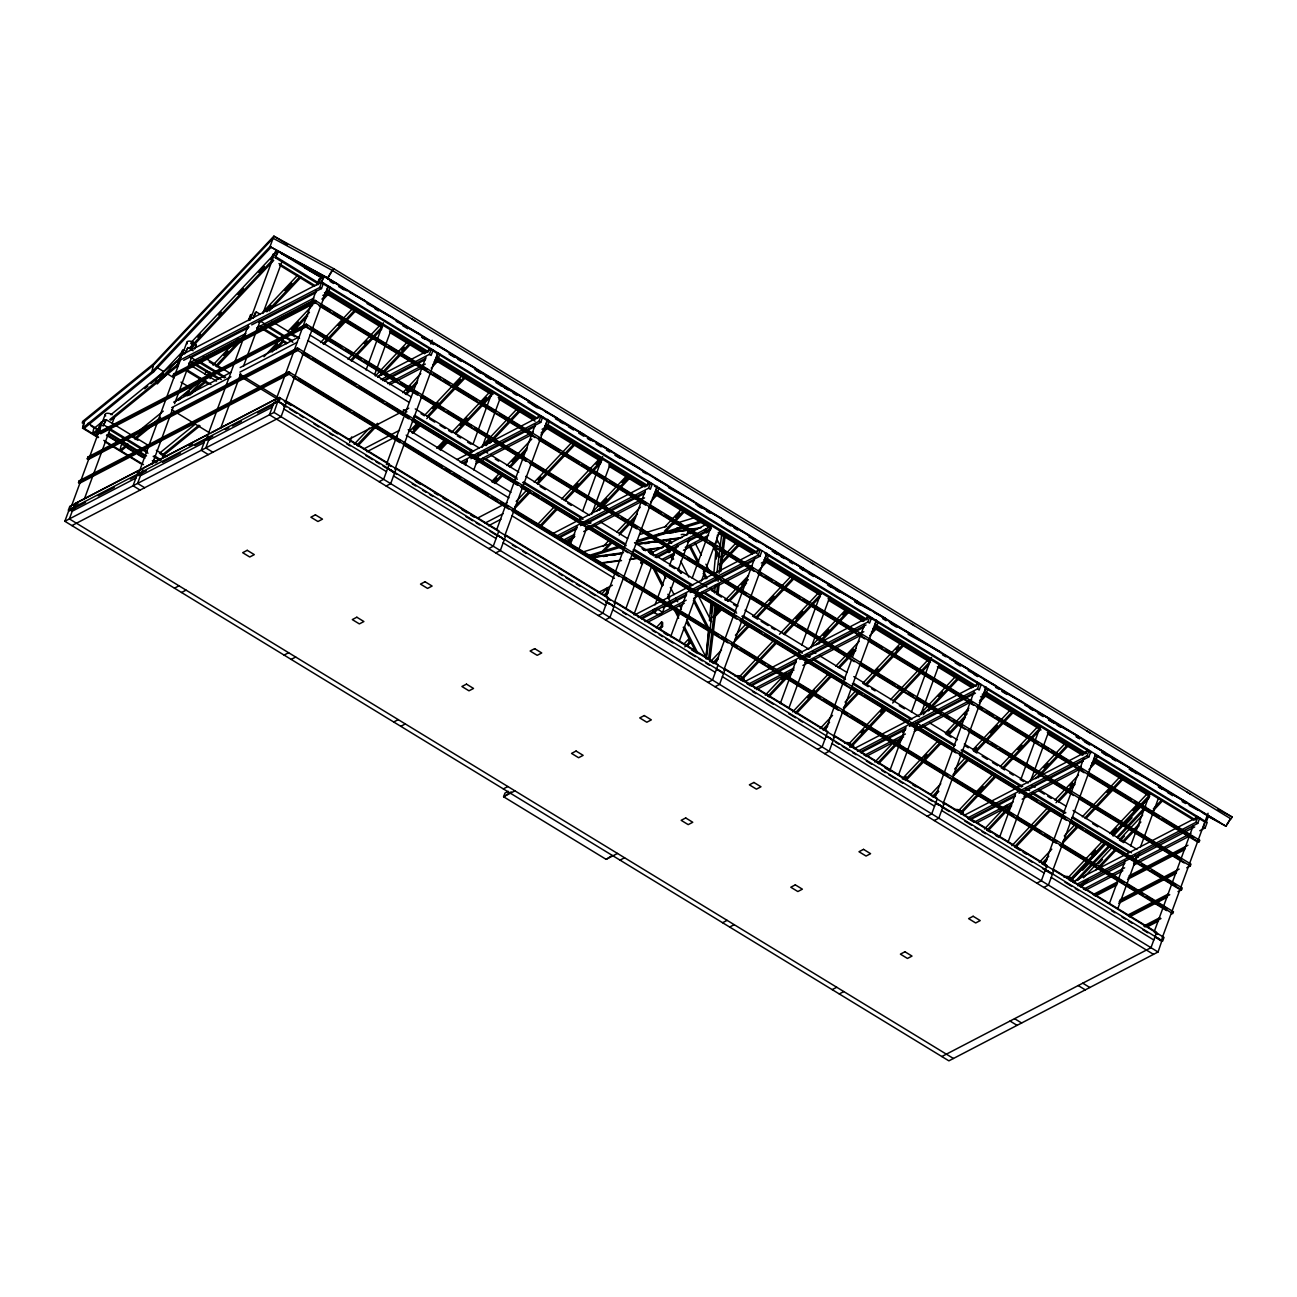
<?xml version="1.0" encoding="UTF-8"?>
<svg xmlns="http://www.w3.org/2000/svg" width="1297" height="1297" viewBox="0 0 1297 1297"><rect width="100%" height="100%" fill="white"/><g stroke="black" fill="none" stroke-linecap="round" stroke-linejoin="round"><path stroke-width="1.5" d="M167.054 373.585L157.359 383.863L156.305 383.215L156.434 379.259L184.19 349.801M603.948 595.323L606.656 592.437L606.785 588.481L607.855 589.13L607.726 593.086L605.018 595.972M658.763 628.769L661.47 625.9L661.6 621.928L662.67 622.576L662.54 626.548L659.816 629.418M684.816 646.927L688.885 642.631L688.999 638.659L690.069 639.308L689.939 643.263L687.232 646.149M705.892 658.681L708.681 628.769M709.427 620.793L711.064 602.392M713.901 572.934L715.96 550.041M716.69 543.038L717.436 535.061M706.087 657.271L708.778 631.217M710.643 613.173L711.469 605.148M716.236 559.039L716.641 555.035M706.411 658.827L713.285 602.829M714.501 592.826L715.49 584.834M715.976 580.829L716.463 576.825M716.949 572.82L721.862 532.824M708.519 659.379L715.133 605.375M716.609 593.378L717.581 585.385M718.068 581.38L718.57 577.376M719.057 573.387L723.71 535.385M709.718 661.697L716.576 605.699M718.035 593.686L719.268 583.682M720.743 571.685L725.153 535.693M98.102 437.624L82.554 428.14L84.029 421.638M84.532 421.217L83.073 427.734L98.604 437.219M82.554 428.14L152.527 371.25L270.019 246.608L327.882 278.061L332.437 270.489L1231.015 818.926L1232.15 817.029L333.961 268.819L332.826 270.716L273.1 238.243L153.37 365.268L151.895 371.769L152.965 372.417M209.336 376.341L210.082 373.098L206.953 375.627M210.033 378.611L210.779 375.368M68.401 510.143L69.746 506.478L279.277 397.433L1164.009 937.439L1162.663 941.103L277.915 401.097L68.401 510.143L69.454 510.791L85.57 502.393M78.517 482.646L79.182 480.814L288.712 371.769L1173.461 911.791L1172.78 913.623L288.031 373.601L78.517 482.646L79.571 483.295L289.101 374.249L289.766 372.417M298.537 348.601L297.856 350.433L88.342 459.478L87.272 458.83L87.953 456.998L297.467 347.953L1182.216 887.959L1181.551 889.791L1177.968 891.655M97.113 435.646L96.043 434.998L96.724 433.166L306.238 324.137L1190.986 864.142L1190.306 865.974L1186.723 867.839M1162.987 937.585L1158.043 951.998L948.885 1060.849L64.85 521.281L68.903 510.272L73.443 507.905M88.342 459.478L89.007 457.646L87.953 456.998M71.465 506.106L105.154 414.554M106.257 419.709L103.095 425.805L106.257 419.709L147.696 445.001M84.143 499.572L110.261 428.577M112.32 422.968L114.379 417.358M173.004 375.676L173.685 373.844L315.009 300.304L1199.757 840.31L1199.077 842.142L314.328 302.136L173.004 375.676L174.074 376.325L315.398 302.785L316.063 300.953M179.116 359.577L177.105 365.073L179.586 360.809M174.074 376.325L174.738 374.493L173.685 373.844M138.293 474.362L180.591 359.366M181.985 355.605L186.833 342.408M187.952 347.564L184.79 353.659L187.952 347.564L193.123 350.725M187.335 343.754A4.864 2.27 20.2 0 1 187.919 341.289A4.864 2.27 20.2 0 1 192.864 341.938L190.772 349.315L191.826 349.963L194.437 342.862M152.381 463.969L173.182 407.42M174.576 403.659L191.21 358.41M194.68 348.99L196.074 345.213M273.1 238.243L270.019 246.608L328.676 278.563M206.482 438.856L248.116 325.709M250.208 320.051L275.872 250.272M318.413 284.027L275.24 257.681L277.266 252.185L278.401 251.602L321.559 277.947M275.24 257.681L278.401 251.602M256.384 311.961L253.223 318.041L255.233 312.545L256.384 311.961L259.838 314.069M220.587 428.464L240.707 373.779M243.479 366.24L260.13 320.975M262.918 313.42L282.341 260.616M273.991 402.475L269.452 414.797L1153.487 954.365M316.306 290.269L274.688 403.367A4.864 2.27 20.2 0 1 280.136 402.654A4.864 2.27 20.2 0 1 283.719 406.723M318.381 284.61L321.851 275.191M650.981 483.959L321.186 282.665L323.212 277.169L324.347 276.585L1208.382 816.153L1206.372 821.65L1205.237 822.249L1094.733 754.805M277.915 401.097L279.277 397.433M288.031 373.601L288.712 371.769M87.272 458.83L296.802 349.785L297.467 347.953M96.043 434.998L305.573 325.969L306.238 324.137M314.328 302.136L315.009 300.304M321.753 281.984L180.348 355.573L178.321 361.069L319.727 287.48L321.753 281.984L1207.199 822.428L1205.172 827.924L1199.806 830.712M64.85 521.281L274.007 412.43L278.936 398.001M324.347 276.585L321.186 282.665M278.985 401.746L280.33 398.082M307.308 324.769L306.627 326.601L100.68 433.782M251.683 324.882L321.494 288.55L323.52 283.054M285.324 402.41L327.622 287.431M328.465 286.086L326.439 291.582L328.206 292.652L330.232 287.156M366.062 369.985L383.409 322.84M349.639 442.569L351.714 436.911M374.622 374.671L391.272 329.422M386.393 464.618L403.724 417.488M405.118 413.727L425.919 357.178M428.01 351.519L429.388 347.758M430.782 343.981L432.16 340.219M381.01 379.535L429.339 354.389L431.366 348.893L377.67 376.827M433.133 349.963L431.107 355.459L429.339 354.389M394.937 469.319L437.235 354.34M438.094 352.995L436.068 358.491L437.835 359.561L439.861 354.065M465.283 465.169L467.358 459.527M469.449 453.869L470.827 450.091M472.919 444.433L492.341 391.629M473.827 469.871L478.69 456.674M482.16 447.238L500.885 396.315M496.702 529.646L535.548 424.087M537.623 418.428L539.017 414.667M460.208 462.283L538.968 421.298L540.995 415.802L456.868 459.576M470.924 458.7L540.736 422.368L542.762 416.872M504.565 536.228L547.561 419.353M547.707 419.888L545.68 425.4L547.447 426.47L549.474 420.974M570.745 543.394L576.987 526.42M579.062 520.762L580.456 517M582.531 511.342L602.651 456.641M578.592 549.977L586.925 527.344M591.772 514.147L610.514 463.224M606.331 596.555L631.979 526.809M633.374 523.031L645.16 490.996M647.252 485.337L648.63 481.576M555.505 536.634L648.581 488.207L650.608 482.695L552.165 533.942M652.375 483.781L650.348 489.277L648.581 488.207M614.178 603.137L657.174 486.262M657.336 486.797L655.309 492.309L657.076 493.379L659.103 487.883M642.615 563.919L640.848 562.849L642.193 559.185M625.997 608.212L642.631 562.995M649.829 553.041L651.11 549.588L647.122 550.139M633.844 614.794L651.872 565.8M667.923 545.016L669.819 539.844L661.859 540.93M697.964 528.609L675.461 531.657L676.726 528.203M675.461 531.657L677.861 527.62M655.017 604.872L666.026 574.944M669.463 565.605L677.034 545.032M686.648 535.272L688.545 530.116L658.584 534.153M662.183 613.286L664.939 605.812M667.696 598.322L674.57 579.629M678.007 570.275L689.712 538.482M670.646 636.714L686.599 593.329M688.691 587.671L690.069 583.909M692.16 578.251L711.583 525.447M679.19 641.415L698.613 588.595M701.401 581.056L720.127 530.133M715.944 663.464L754.789 557.905M756.864 552.246L758.259 548.469M638.286 617.518L758.21 555.1L760.237 549.604L634.93 614.81M690.166 592.518L759.977 556.186L762.004 550.69M723.807 670.03L766.803 553.171M766.949 553.706L764.922 559.202L766.689 560.288L768.716 554.792M780.259 703.623L796.228 660.238M798.303 654.58L799.698 650.818M801.773 645.16L814.954 609.314M816.348 605.553L821.212 592.356M788.819 708.308L805.469 663.059M811.014 647.965L829.756 597.042M825.573 730.357L851.221 660.627M852.615 656.849L864.402 624.814M866.493 619.155L867.871 615.378M747.899 684.427L867.823 622.009L869.849 616.513L744.559 681.719M871.616 617.599L869.59 623.095L867.823 622.009M833.42 736.939L876.415 620.079M876.577 620.615L874.551 626.111L876.318 627.197L878.345 621.701M849.794 747.202L850.589 743.392A4.864 2.27 20.2 0 0 844.769 743.311M889.888 770.531L905.841 727.147M911.402 712.069L931.522 657.368M898.432 775.217L917.854 722.413M920.643 714.874L939.368 663.951M935.186 797.266L974.031 691.723M976.106 686.064L977.5 682.287M857.528 751.336L977.452 688.918L979.478 683.422L854.172 748.628M981.245 684.508L979.219 690.004L977.452 688.918M943.049 803.848L986.044 686.988M986.19 687.523L984.164 693.02L985.931 694.106L987.957 688.61M999.501 837.44L1015.47 794.056M1017.545 788.398L1018.939 784.62M1021.015 778.962L1040.453 726.158M1008.045 842.126L1025.392 794.98M1030.256 781.783L1048.997 730.86M1044.815 864.175L1083.643 758.632M1085.735 752.973L1087.113 749.196M968.94 817.305L1087.064 755.827L1089.091 750.331L963.801 815.537M1019.037 793.245L1088.832 756.913L1090.858 751.417M1052.661 870.757L1094.96 755.778M1095.819 754.432L1093.793 759.929L1095.56 761.015L1097.586 755.519M1109.827 902.453L1125.083 860.965M1130.644 845.871L1150.066 793.067M1117.674 909.035L1137.096 856.231M1140.566 846.795L1158.61 797.768M1137.258 857.625L1139.739 853.361M1154.427 931.084L1193.272 825.524M1195.348 819.882L1196.742 816.105M1077.839 883.792L1195.98 822.314L1198.006 816.802L1072.716 882.009M1077.823 885.802L1197.747 823.384L1199.774 817.888M1162.274 937.666L1208.058 813.268M1161.609 940.455L1162.955 936.791M1171.726 912.975L1172.391 911.143M1180.481 889.142L1181.162 887.31M1189.252 865.326L1189.916 863.494M1198.023 841.494L1198.687 839.662M1205.432 821.341L1203.405 826.838L1205.172 827.924M1198.039 842.288L1199.401 840.099L1198.039 842.288L1087.534 774.844M1205.237 822.249L1208.382 816.153M332.162 270.343L327.606 277.915L1226.054 826.27L1230.61 818.715L1226.703 824.616M333.961 268.819L273.862 236.151L153.581 363.776L82.651 421.428L82.278 423.049L153.37 365.268M84.127 428.367L153.597 371.899L271.073 247.257M191.129 342.44L277.185 251.132M197.744 337.204L200.516 334.253M218.561 315.106L221.333 312.172M238 294.5L243.544 288.599M258.816 272.402L264.361 266.517M156.305 383.215L181.223 356.772M189.54 347.953L272.646 259.789M190.594 348.601L273.699 260.421M183.834 395.99L200.484 378.319M204.65 373.893L207.423 370.942M212.984 365.057L237.967 338.549M246.3 329.714L249.073 326.763M262.951 312.042L297.645 275.223M223.765 355.394L227.915 350.984M265.399 311.215L270.943 305.33M284.837 290.609L291.776 283.232M187.854 395.536L201.716 380.848M207.244 374.963L210.017 372.028M215.561 366.143L243.269 336.75M266.809 311.783L300.045 276.504M216.615 366.792L241.55 340.349M269.257 310.956L301.115 277.153M263.988 356.756L280.638 339.084M287.577 331.724L312.561 305.217M270.603 351.503L277.542 344.143M291.42 329.422L298.359 322.061M272.046 352.022L283.135 340.252M290.058 332.907L309.448 312.334M321.915 299.121L327.46 293.235M275.888 349.72L282.811 342.376M291.112 333.556L307.746 315.933M322.969 299.769L328.514 293.884M320.537 342.554L352.46 308.686M338.258 325.531L342.408 321.105M323.002 343.754L354.859 309.967M324.055 344.402L355.913 310.615M347.936 359.285L379.859 325.417M364.262 343.721L367.051 340.787M350.401 360.485L382.258 326.682M351.471 361.133L381.934 328.806M375.352 376L407.274 342.132M401.389 350.141L404.161 347.207M377.816 377.216L409.674 343.413M381.642 374.93L410.727 344.062M354.178 444.271L369.434 428.075M402.751 392.732L420.795 373.585M406.593 390.429L410.744 386.02M356.74 445.374L377.524 423.325M405.215 393.948L417.683 380.718M432.922 364.554L437.073 360.144M357.81 446.022L378.578 423.973M406.285 394.596L417.358 382.826M431.204 368.137L438.127 360.793M409.333 431.544L417.666 422.709M424.605 415.348L462.072 375.595M413.176 429.258L417.342 424.832M432.598 408.636L438.159 402.751M453.431 386.538L460.37 379.178M411.846 432.712L420.163 423.892M427.086 416.548L464.472 376.876M412.916 433.36L421.217 424.541M426.762 418.655L465.542 377.524M436.749 448.276L443.687 440.915M452.005 432.079L489.488 392.31M439.197 447.449L444.741 441.564M460.013 425.367L466.952 418.007M482.225 401.794L486.375 397.385M439.245 449.443L446.184 442.082M454.485 433.279L491.887 393.591M440.315 450.091L448.616 441.272M455.555 433.928L491.563 395.715M482.192 445.86L516.887 409.041M486.035 443.558L490.185 439.148M486.051 445.584L519.286 410.322M489.877 443.298L520.356 410.971M491.547 481.738L499.88 472.902L494.757 469.579M506.819 465.526L531.802 439.018M492.617 482.371L496.783 477.961M512.039 461.764L516.206 457.338M494.06 482.889L500.982 475.545M509.299 466.725L527.312 447.627M541.157 432.922L546.702 427.053M495.13 483.538L503.431 474.718M510.353 467.374L526.987 449.735M540.833 435.046L547.756 427.702M516.174 501.404L527.279 489.618M534.218 482.257L571.701 442.504M538.06 479.955L540.833 477.02M514.536 506.965L529.776 490.801M536.699 483.457L574.101 443.785M514.212 509.089L529.452 492.925M537.769 484.105L575.155 444.433M538.028 524.02L554.694 506.349M561.633 498.988L599.101 459.219M575.187 486.375L577.959 483.441M596.004 464.294L598.776 461.343M539.179 526.631L557.191 507.532M564.114 500.188L601.5 460.5M540.233 527.279L556.867 509.64M565.168 500.82L601.176 462.624M591.805 512.769L626.516 475.95M601.208 504.582L606.753 498.68M622.025 482.484L627.57 476.599M566.578 543.362L573.501 536.018M597.058 511.034L628.915 477.231M569.026 542.535L574.571 536.666M599.506 510.207L629.969 477.88M603.235 546.442L608.731 540.622M616.95 531.9L640.28 507.143M611.309 541.708L603.105 550.414L604.175 551.063L612.362 542.357M619.512 533.002L637.281 514.163M652.31 498.21L656.412 493.865M619.204 535.11L635.595 517.714M650.64 501.761L657.466 494.514M601.37 594.237L606.785 588.481M664.631 527.101L681.314 509.413M675.429 517.438L679.596 513.012M683.762 510.629L664.502 531.073L665.572 531.721L684.832 511.277M656.185 627.683L661.6 621.928M722.234 557.613L736.129 542.876M738.577 544.092L719.316 564.519L720.386 565.168L739.63 544.74M683.584 644.414L688.999 638.659M715.604 610.449L719.722 606.072M725.201 600.252L748.531 575.511M715.296 612.541L719.413 608.18M741.349 584.898L746.845 579.062M720.921 608.617L712.734 617.323L713.788 617.972L721.991 609.266M727.763 601.37L748.256 579.613M761.923 565.119L766.024 560.774M730.195 600.56L746.586 583.164M758.891 570.113L767.094 561.423M711.826 660.254L721.537 649.943M735.415 635.222L746.521 623.435M753.46 616.075L790.943 576.306M769.802 600.527L773.952 596.101M713.01 662.816L718.554 656.947M735.172 639.308L749.018 624.619M755.94 617.275L793.342 577.587M714.063 663.464L718.23 659.054M733.453 642.89L750.088 625.267M757.01 617.923L794.396 578.235M739.225 676.985L773.936 640.167M779.481 634.265L818.342 593.037M795.807 618.718L802.746 611.357M740.409 679.547L776.433 641.35M783.356 633.99L820.742 594.318M741.479 680.195L777.487 641.999M784.409 634.638L820.417 596.442M765.246 695.176L786.063 673.094M811.047 646.587L845.757 609.768M781.572 679.628L784.361 676.677M823.222 635.449L828.767 629.564M842.645 614.827L845.433 611.892M767.824 696.278L792.743 669.819M816.299 644.852L848.157 611.049M768.878 696.927L792.418 671.943M818.747 644.025L849.211 611.698M792.662 711.907L828.734 673.613M835.69 666.253L859.279 641.221M807.593 697.835L814.532 690.458M849.227 653.656L853.394 649.23M795.223 713.01L831.231 674.797M838.154 667.452L856.166 648.354M871.406 632.174L875.556 627.78M796.293 713.658L830.907 676.921M839.224 668.101L855.842 650.462M869.687 635.773L876.61 628.429M820.061 728.638L832.544 715.377M845.044 702.131L856.15 690.344M863.089 682.984L900.556 643.215M875.248 671.846L878.02 668.895M896.065 649.765L898.853 646.814M822.622 729.725L829.561 722.38M843.407 707.692L858.646 691.528M865.569 684.184L902.955 644.496M823.692 730.373L827.843 725.963M843.082 709.799L859.7 692.176M866.623 684.832L904.025 645.144M848.854 743.894L883.549 707.076M890.488 699.715L927.971 659.946M861.013 732.756L863.786 729.806M880.452 712.134L883.225 709.183M850.038 746.456L886.046 708.243M892.968 700.899L930.371 661.227M851.091 747.104L887.099 708.892M892.644 703.023L928.652 664.81M874.875 762.085L895.692 740.003M902.631 732.627L905.403 729.692M920.675 713.496L955.37 676.677M938.396 696.473L942.546 692.047M877.437 763.187L902.372 736.728M923.14 714.696L957.77 677.958M878.507 763.836L902.047 738.852M928.36 710.934L958.84 678.607M902.274 778.816L938.363 740.522M945.302 733.162L968.891 708.13M903.328 779.465L906.117 776.514M924.161 757.367L926.933 754.432M946.356 733.81L949.145 730.86M964.401 714.663L968.567 710.253M904.852 779.919L939.466 743.181M947.783 734.361L967.173 713.788M979.64 700.558L985.169 694.673M905.906 780.567L941.914 742.354M948.837 735.01L965.454 717.371M979.316 702.682L986.239 695.322M931.068 794.072L940.779 783.761M954.657 769.04L965.762 757.253M972.701 749.893L1010.185 710.124M973.771 750.541L976.544 747.591M990.422 732.87L997.361 725.509M932.251 796.634L937.796 790.765M953.019 774.601L966.881 759.896M975.182 751.076L1012.584 711.405M933.305 797.282L938.85 791.413M952.695 776.708L969.329 759.085M976.252 751.725L1013.638 712.053M958.467 810.787L993.178 773.985M1000.117 766.608L1037.584 726.855M977.581 792.305L983.126 786.404M1017.837 749.585L1021.987 745.175M961.045 811.89L995.658 775.152M1002.597 767.808L1039.983 728.136M960.72 814.013L996.728 775.801M1003.651 768.456L1039.659 730.26M984.488 828.994L1006.699 805.437M1030.288 780.405L1064.999 743.586M1043.842 767.792L1048.008 763.366M987.066 830.096L1010.606 805.113M1035.541 778.654L1067.399 744.867M988.119 830.745L1011.66 805.761M1037.989 777.843L1068.452 745.516M1011.903 845.725L1047.976 807.431M1054.931 800.071L1078.52 775.039M1069.863 785.998L1072.635 783.048M1050.473 808.615L1014.465 846.811L1019.669 850.102M1056.017 802.73L1075.408 782.156M1090.647 765.992L1094.798 761.582M1015.535 847.46L1051.543 809.263M1058.465 801.919L1075.083 784.28M1088.929 769.591L1095.852 762.231M1039.302 862.44L1051.786 849.195M1064.286 835.933L1075.391 824.162M1082.33 816.802L1119.797 777.033M1106.989 792.402L1109.762 789.468M1041.864 863.543L1048.803 856.198M1062.648 841.51L1076.494 826.805M1084.811 817.985L1122.197 778.313M1042.934 864.191L1047.084 859.781M1060.93 845.093L1077.564 827.454M1085.865 818.634L1123.267 778.962M1068.096 877.696L1102.79 840.894M1109.729 833.517L1147.213 793.764M1091.361 854.788L1095.527 850.362M1112.178 832.69L1116.344 828.28M1132.994 810.609L1137.161 806.183M1069.279 880.274L1105.287 842.061M1112.21 834.717L1149.612 795.045M1070.333 880.922L1106.341 842.71M1113.28 835.365L1149.288 797.152M1071.825 879.852L1106.228 843.342M1113.102 836.046L1148.883 798.077M1082.509 870.271L1089.399 862.975M1126.558 823.546L1132.054 817.71M1073.867 882.771L1109.81 844.655M1116.717 837.311L1145.737 806.523M1077.694 880.485L1109.486 846.763M1117.771 837.959L1144.035 810.106M1083.514 877.793L1112.421 847.136M1119.295 839.824L1142.689 815.002M1098.348 863.834L1102.466 859.457M1120.365 840.472L1124.483 836.095M1085.589 880.695L1080.061 886.564L1124.888 863.267M1095.268 870.433L1116.004 848.433M1122.91 841.104L1140.874 822.039M1153.325 808.842L1161.609 800.038M1081.131 887.213L1088.037 879.869M1099.094 868.147L1115.679 850.54M1123.98 841.737L1139.171 825.605M1153.001 810.949L1162.679 800.687M104.635 419.79L93.724 428.675L92.606 433.555L100.42 427.216M110.877 414.716L181.11 357.632M144.713 388.727L147.842 386.198M150.955 383.653L155.64 379.843M158.769 377.314L163.454 373.504M109.775 419.596L178.451 363.776M93.676 434.203L99.918 429.129M110.845 420.244L157.667 382.193M160.779 379.648L177.948 365.689M124.236 442.861L121.124 445.406L120.021 450.286L127.819 443.931M133.607 435.257L163.26 411.149M175.744 401L200.711 380.702M178.37 400.384L181.483 397.839M186.168 394.045L189.297 391.499M135.618 437.592L160.601 417.294M187.125 395.731L205.85 380.507M121.075 450.934L127.317 445.86M135.131 439.505L153.857 424.281M189.751 395.115L205.348 382.42M159.45 453.253L195.344 424.07M152.106 463.207L155.235 460.662M163.033 454.323L198.927 425.14M162.53 456.236L199.981 425.789M511.115 791.932L503.593 796.763L606.137 859.36L617.502 853.442M606.137 859.36L612.152 855.485M190.724 343.592L193.383 342.213M183.671 360.29L248.1 326.747M190.643 357.81L247.922 327.995M258.654 322.418L315.933 292.603M188.616 363.306L245.895 333.491M256.644 327.914L313.906 298.099M188.6 365.316L245.879 335.501M256.611 329.924L313.89 300.11M322.84 295.457L328.206 292.652M314.668 300.872L314.004 302.704M192.637 365.187L201.586 360.534M206.953 357.745L215.886 353.092M230.201 345.634L233.784 343.77M246.3 337.252L258.816 330.751M262.399 328.887L265.982 327.022M282.081 318.64L296.381 311.199M301.747 308.394L310.696 303.741M305.914 324.704L305.233 326.536L417.472 395.034M112.109 426.356L126.425 418.899M131.808 416.11L140.757 411.441M149.706 406.788L165.821 398.406M169.404 396.542L178.37 391.872M187.319 387.219L198.068 381.626M201.651 379.762L215.967 372.304M226.716 366.711L235.665 362.058M239.248 360.193L253.58 352.735M258.946 349.947L267.895 345.278M276.861 340.625L303.725 326.633M173.668 402.167L231.109 372.271M240.156 367.57L299.38 336.75M171.658 407.663L230.882 376.843M239.929 372.126L297.353 342.246M94.389 454.842L97.972 452.977M106.921 448.324L119.454 441.791M123.037 439.926L135.569 433.409M144.534 428.756L151.684 425.027M160.65 420.358L173.182 413.84M182.131 409.171L185.714 407.307M196.463 401.713L210.795 394.272M214.362 392.407L225.111 386.814M234.06 382.145L246.608 375.627M250.191 373.763L262.724 367.246M271.673 362.576L278.839 358.847M286.005 355.119L293.171 351.39M288.388 372.352L287.707 374.185M83.835 479.598L92.784 474.945M101.733 470.276L110.699 465.623M116.065 462.818L130.397 455.36M139.346 450.708L142.929 448.843M153.678 443.25L167.994 435.792M171.577 433.928L175.16 432.063M191.275 423.681L205.607 416.224M210.973 413.435L218.139 409.706M228.888 404.113L237.837 399.444M243.204 396.655L257.536 389.197M206.92 434.884L143.27 468.022L137.595 483.408L144.664 487.737M211.46 432.533L275.126 399.395M74.383 505.246L77.966 503.398M189.005 445.601L192.588 443.752M137.093 474.783L141.649 472.416M273.505 403.789L278.271 401.308M98.118 495.876L114.233 487.477M130.349 479.096L146.464 470.714M162.579 462.316L180.494 452.993M194.809 445.552L212.724 436.23M225.256 429.696L228.839 427.832M232.422 425.967L241.372 421.314M257.487 412.932L273.602 404.534M72.227 511.213L135.877 478.09M140.433 475.723L204.083 442.585M208.639 440.218L272.289 407.096M71.919 525.593L281.076 416.742L286.734 401.34L389.278 463.937L383.62 479.339L379.081 481.706M382.777 380.621L425.74 358.264M384.382 380.929L425.562 359.512M387.738 383.636L425.319 364.068M389.505 384.723L421.72 367.943M434.252 361.425L437.835 359.561M349.541 439.035L408.766 408.215M363.517 449.054L399.411 430.377M366.873 451.745L397.385 435.873M174.463 588.173L179.018 585.822M181.548 592.502L186.087 590.135M386.149 486.018L390.689 483.651L396.363 468.249L498.907 530.846L493.249 546.248L488.693 548.599M461.975 463.353L467.342 460.565M463.58 463.678L467.163 461.813M477.896 456.22L535.175 426.421M475.869 461.716L533.148 431.917M475.853 463.726L531.348 434.852M542.081 429.275L547.447 426.47M478.285 517.714L506.997 502.782M485.062 523.08L503.009 513.742M488.434 525.771L500.982 519.238M284.092 655.082L288.631 652.715M291.16 659.411L295.716 657.044M495.762 552.927L500.318 550.56L505.976 535.158L608.52 597.755L602.862 613.141L598.322 615.508M557.272 537.72L576.97 527.474M580.553 525.609L644.982 492.082M558.877 538.044L576.776 528.722M587.525 523.129L644.804 493.33M564.017 539.811L574.766 534.218M585.498 528.625L612.346 514.65M615.929 512.801L644.56 497.886M564 541.822L574.733 536.228M583.682 531.575L640.961 501.761M653.493 495.243L657.076 493.379M666.236 541.433L671.538 538.677M649.959 550.187L651.11 549.588L652.942 553.203M650.056 553.608L705.681 524.653M640.848 562.849L644.431 560.969M655.212 555.375L709.054 527.344M655.18 557.386L710.821 528.43M656.768 557.71L678.299 546.507M687.28 541.838L710.61 529.695M598.047 592.68L612.411 585.206M661.924 559.477L674.489 552.927M685.254 547.334L708.584 535.191M663.691 560.547L674.456 554.954M683.438 550.285L706.768 538.142M393.704 721.991L398.26 719.624M400.789 726.32L405.329 723.953M605.391 619.836L609.93 617.469L615.605 602.067L718.149 664.664L712.491 680.05L707.935 682.417M641.837 617.664L686.583 594.383M641.658 618.912L655.974 611.471M663.14 607.742L686.405 595.631M697.138 590.038L754.416 560.239M644.998 621.62L686.162 600.203M695.111 595.534L752.39 565.735M648.565 621.766L684.362 603.137M695.095 597.544L750.59 568.67M761.323 563.076L766.689 560.288M503.333 788.9L507.873 786.533M508.343 791.332L504.938 793.099L503.593 796.763L514.958 790.846M715.004 686.745L719.559 684.378L725.218 668.976L827.762 731.573L822.103 746.959L817.564 749.326M749.666 685.513L796.212 661.292M799.795 659.427L866.023 624.959M751.271 685.821L796.018 662.54M806.766 656.947L853.296 632.725M856.879 630.861L864.045 627.132M754.627 688.529L794.007 668.036M804.74 662.443L863.802 631.704M756.394 689.615L793.975 670.046M802.924 665.393L860.203 635.579M872.735 629.061L876.318 627.197M620.031 860.122L624.57 857.755M824.633 753.638L829.172 751.287L834.846 735.885L937.391 798.482L931.732 813.868L927.177 816.235M861.078 751.482L905.825 728.201M909.408 726.336L973.852 692.793M860.9 752.73L905.646 729.449M916.379 723.856L975.457 693.117M864.24 755.438L905.403 734.005M914.353 729.352L971.631 699.537M866.007 756.508L903.604 736.955M914.336 731.362L969.832 702.488M980.564 696.894L985.931 694.106M722.575 922.718L727.114 920.351M729.644 927.031L734.199 924.664M934.245 820.547L938.801 818.18L944.459 802.794L1047.003 865.391L1041.345 880.776L1036.806 883.144M968.908 819.315L1015.454 795.11M970.513 819.639L1015.259 796.358M1026.008 790.765L1083.287 760.95M973.869 822.347L1013.249 801.854M1023.982 796.261L1081.26 766.446M977.419 822.493L1011.433 804.788M1022.166 799.195L1079.444 769.397M1091.977 762.879L1095.56 761.015M832.188 989.627L836.743 987.26M839.272 993.94L843.812 991.573M1043.874 887.456L1048.414 885.089L1054.088 869.703L1156.632 932.3L1150.974 947.685L941.817 1056.536M1135.621 857.674L1194.699 826.935M1083.481 889.256L1124.645 867.823M1133.594 863.17L1190.873 833.355M1085.249 890.326L1122.845 870.773M1133.578 865.18L1189.073 836.306M1093.144 894.59L1118.192 881.555M1128.925 875.978L1187.955 845.255M1103.147 890.585L1112.096 885.932M1140.712 871.033L1144.294 869.168M1155.027 863.591L1163.976 858.938M1178.292 851.481L1181.859 849.616M1094.263 895.497L1117.511 883.387M1128.244 877.81L1185.49 848.011M1095.317 896.146L1116.782 884.976M1127.515 879.382L1184.761 849.6M1120.089 899.842L1179.184 869.087M1189.949 864.272L1189.268 866.104M1119.36 901.415L1126.509 897.686M1140.841 890.228L1146.208 887.44M1149.791 885.575L1162.339 879.042M1119.408 901.674L1176.719 871.843M1118.679 903.247L1175.99 873.432M1127.433 915.277L1168.629 893.844M1181.178 888.105L1180.513 889.937L1070.009 822.493M1144.619 907.527L1153.568 902.874M1162.517 898.205L1166.1 896.34M1128.552 916.168L1169.748 894.735M1129.606 916.817L1167.219 897.248M1143.743 926.042L1159.858 917.66M1146.597 925.766L1153.763 922.037M1144.862 926.95L1160.977 918.568M1147.715 926.658L1158.448 921.065M1162.307 940.892L1158.172 939.141M583.877 551.695L606.98 544.578M639.713 534.51L666.658 526.209M670.517 525.026L693.619 517.925M588.238 555.683L619.042 546.199M636.357 540.865L701.823 520.729M589.049 556.899L619.853 547.431M635.254 542.681L702.634 521.961M676.596 531.057L700.98 527.766M669.43 533.132L673.435 532.597M636.081 543.751L682.011 537.542M636.94 544.075L658.908 541.108M662.897 540.557L678.882 538.401M635.952 544.432L657.871 541.465M644.771 543.67L648.759 543.135M654.742 542.324L658.73 541.789M591.562 556.98L623.452 552.668M643.377 549.977L663.302 547.285M592.421 557.305L622.317 553.268M646.23 550.025L662.167 547.869M593.264 557.418L621.182 553.641M603.218 556.494L607.223 555.959M612.071 555.311L616.059 554.776M600.689 562.963L620.647 560.255M630.618 558.91L636.6 558.099M601.549 563.287L621.506 560.58M629.483 559.51L637.459 558.423M327.168 278.32L328.222 278.968M436.797 345.229L437.851 345.877M546.41 412.138L547.464 412.786M656.039 479.047L657.093 479.695M765.652 545.956L766.705 546.604M875.28 612.865L876.334 613.513M984.893 679.774L985.947 680.422M1094.522 746.683L1095.576 747.331M1204.135 813.592L1205.189 814.24M741.479 676.758L740.96 676.483A4.864 2.27 20.2 0 0 735.156 676.402M960.72 810.56L960.202 810.301A4.864 2.27 20.2 0 0 954.9 809.798M1070.349 877.469L1069.83 877.21A4.864 2.27 20.2 0 0 1064.01 877.112M280.687 253.045L322.742 275.904M326.244 277.801L336.75 283.524M281.741 253.693L322.045 275.596M329.049 279.406L337.82 284.173M304.584 267.863L322.11 277.396M343.138 288.826L346.639 290.723M350.141 292.636L364.165 300.255M309.156 270.425L323.164 278.044M356.464 296.138L365.219 300.904M367.035 303.644L391.564 316.971M383.863 312.869L392.618 317.619M396.185 321.316L418.963 333.702M411.262 329.584L420.033 334.35M421.849 337.09L432.355 342.813M435.857 344.71L447.433 351.082M449.248 353.822L474.848 367.797M474.897 369.596L502.247 384.528M500.561 385.371L529.646 401.259M527.96 402.102L531.462 403.999M534.964 405.912L540.233 408.766M545.486 411.619L557.062 417.991M555.375 418.818L584.461 434.706M588.027 438.402L593.28 441.272M596.782 443.169L611.86 451.437M615.427 455.134L639.275 468.168M642.842 471.865L646.344 473.762M655.098 478.528L666.674 484.9M668.49 487.64L694.09 501.615M695.905 504.371L721.489 518.346M721.554 520.146L748.888 535.077M748.953 536.861L759.475 542.584M766.478 546.394L776.303 551.792M774.617 552.635L803.702 568.524M802.016 569.367L830.048 584.607M822.347 580.489L831.101 585.255M829.415 586.098L857.447 601.338M849.746 597.22L858.517 601.986M855.08 601.873L870.838 610.433M874.34 612.346L884.862 618.053M875.41 612.995L885.916 618.701M889.483 622.398L912.261 634.784M904.56 630.666L913.331 635.433M908.127 634.363L939.66 651.516M931.976 647.398L940.73 652.164M942.546 654.904L946.048 656.817M949.55 658.714L968.129 668.895M968.194 670.679L978.716 676.402M983.969 679.255L995.545 685.61M995.61 687.41L999.112 689.307M1002.613 691.22L1022.944 702.342M1218.013 809.344L1232.15 817.029M1024.76 705.082L1050.343 719.073M1048.657 719.916L1077.758 735.804M1079.574 738.544L1076.072 736.631L1079.477 738.755M1083.076 740.441L1090.08 744.251M1095.333 747.121L1105.157 752.519M1101.72 752.406L1132.573 769.251M1129.12 769.137L1132.621 771.05M1136.14 772.947L1159.972 785.982M1158.286 786.809L1187.371 802.697M1182.183 801.643L1185.685 803.54M1189.187 805.453L1197.958 810.203M1203.211 813.073L1214.786 819.428M1208.058 816.008L1219.602 822.347M1207.28 815.991L1226.054 826.27M411.619 318.851L415.072 320.959M810.625 562.379L814.078 564.487M910.802 623.533L914.255 625.64M1086.983 731.054L1090.437 733.162M1187.16 792.208L1190.614 794.315M273.862 236.151L287.675 244.582M330.119 281.384L333.572 283.492M338.76 286.653L343.932 289.815M375.011 308.783L378.465 310.891M402.637 325.644L407.825 328.806M421.638 337.236L425.092 339.344M430.264 342.505L433.717 344.613M449.265 354.097L454.436 357.259M457.89 359.366L461.343 361.474M476.891 370.958L480.344 373.066M485.516 376.227L490.704 379.389M495.876 382.55L501.064 385.712M504.517 387.819L507.97 389.927M513.142 393.088L516.595 395.196M532.143 404.696L537.315 407.858M559.769 421.557L563.222 423.665M568.394 426.826L573.582 429.988M578.754 433.149L583.942 436.311M587.395 438.418L590.848 440.526M596.02 443.687L601.208 446.849M606.38 450.01L609.833 452.118M615.021 455.279L620.193 458.441M697.899 505.862L701.353 507.97M706.525 511.131L709.978 513.239M725.526 522.723L730.697 525.885M734.151 527.992L737.604 530.1M753.152 539.584L756.605 541.692M772.137 551.176L777.325 554.338M780.778 556.445L784.231 558.553M789.403 561.714L792.856 563.822M799.763 568.037L803.216 570.145M808.404 573.306L813.576 576.468M827.389 584.898L830.842 587.006M836.03 590.167L839.483 592.275M855.015 601.759L860.203 604.921M882.641 618.62L886.094 620.728M891.282 623.889L896.454 627.051M955.159 662.88L960.347 666.042M974.16 674.472L977.614 676.58M1001.787 691.333L1006.958 694.495M1029.413 708.194L1032.866 710.302M1038.038 713.463L1043.226 716.625M1048.398 719.786L1053.586 722.948M1057.039 725.055L1060.492 727.163M1084.665 741.916L1089.837 745.078M1103.65 753.525L1107.103 755.632M1112.291 758.794L1115.744 760.901M1131.276 770.386L1136.464 773.547M1158.902 787.247L1162.355 789.354M1167.543 792.516L1172.715 795.677M654.434 486.067L759.75 550.35M764.938 553.511L979.04 684.184M984.212 687.345L1091.28 752.698M276.374 257.098L317.814 282.389M326.649 289.588L428.513 351.779M437.154 357.048L537.298 418.169M547.658 424.492L647.803 485.613M656.428 490.882L756.573 552.003M766.932 558.326L867.077 619.447M875.718 624.716L975.863 685.854M986.223 692.176L1086.367 753.298M1094.992 758.567L1193.418 818.634M327.233 291.241L427.378 352.362M437.738 358.685L536.147 418.753M546.507 425.076L646.652 486.197M657.028 492.52L757.172 553.657M765.797 558.926L865.942 620.047M876.302 626.37L974.728 686.437M985.088 692.76L1085.232 753.881M1095.592 760.204L1194.002 820.271M319.727 287.48L321.494 288.55M538.968 421.298L540.736 422.368M758.21 555.1L759.977 556.186M1087.064 755.827L1088.832 756.913M1195.98 822.314L1197.747 823.384M278.968 263.567L315.22 285.697M325.579 292.02L382.566 326.795M389.473 331.011L425.724 353.141M436.084 359.464L493.071 394.239M498.243 397.401L534.51 419.531M544.87 425.854L601.84 460.63M608.747 464.845L645.014 486.975M655.374 493.298L710.626 527.02M719.251 532.289L753.784 553.365M764.144 559.688L821.131 594.48M828.037 598.695L864.288 620.825M874.648 627.148L929.9 660.87M938.542 666.139L973.074 687.215M985.153 694.592L1040.405 728.314M1047.311 732.529L1083.579 754.659M1093.938 760.982L1149.191 794.704M279.552 265.204L314.085 286.28M324.445 292.603L381.431 327.379M390.057 332.648L424.589 353.724M434.949 360.047L491.936 394.823M498.842 399.038L535.094 421.185M545.453 427.507L600.706 461.229M609.347 466.498L642.145 486.521M654.239 493.898L711.21 528.673M718.116 532.889L752.649 553.965M764.744 561.342L819.996 595.064M828.621 600.333L863.154 621.409M873.513 627.732L930.5 662.508M937.407 666.723L971.939 687.799M982.299 694.122L1041.005 729.952M1047.911 734.167L1082.444 755.259M1092.804 761.582L1149.774 796.358M321.575 305.087L330.216 310.356M333.669 312.464L385.468 344.078M388.922 346.186L413.095 360.939M416.548 363.047L426.908 369.369M433.814 373.585L440.721 377.8M444.174 379.924L449.362 383.085M452.815 385.193L476.988 399.946M480.441 402.054L485.613 405.215M489.066 407.323L495.973 411.538M499.426 413.646L523.599 428.399M527.052 430.507L532.24 433.668M539.147 437.883L559.866 450.529M563.32 452.637L578.851 462.121M582.304 464.229L606.477 478.982M609.93 481.09L646.198 503.22M649.651 505.327L661.729 512.704M665.183 514.812L689.356 529.565M692.809 531.673L706.622 540.103M710.075 542.211L716.982 546.426M720.435 548.534L725.623 551.695M729.076 553.803L753.249 568.556M758.421 571.718L761.874 573.825M765.327 575.933L772.234 580.148M775.687 582.256L799.86 597.009M803.313 599.117L808.501 602.278M811.954 604.386L855.112 630.731M858.565 632.839L862.019 634.946M868.925 639.162L882.738 647.592M886.191 649.7L965.617 698.175M969.07 700.283L972.523 702.39M977.711 705.552L982.883 708.713M986.336 710.821L993.243 715.036M996.696 717.144L1001.884 720.305M1005.337 722.413L1029.51 737.182M1032.963 739.29L1038.135 742.451M1041.588 744.559L1048.495 748.774M1051.948 750.882L1076.121 765.635M1079.574 767.743L1083.027 769.851M1088.215 773.012L1131.373 799.357M1134.826 801.465L1158.999 816.218M1162.452 818.326L1193.532 837.295M319.175 305.865L535.013 437.608M538.466 439.715L645.517 505.052M648.97 507.159L754.303 571.442M757.756 573.55L864.807 638.886M868.26 640.994L973.577 705.276M977.03 707.384L1084.081 772.736M311.085 327.865L342.165 346.834M345.618 348.942L352.525 353.157M355.978 355.265L361.166 358.426M364.619 360.534L388.792 375.287M392.245 377.395L397.417 380.556M400.87 382.664L407.777 386.879M411.23 388.987L418.137 393.202M421.59 395.309L435.403 403.74M438.856 405.848L444.044 409.009M447.497 411.117L471.67 425.87M475.124 427.978L490.655 437.462M494.108 439.57L518.281 454.323M521.734 456.431L526.922 459.592M530.376 461.7L573.533 488.045M576.987 490.153L618.426 515.444M621.879 517.552L628.786 521.767M632.239 523.875L637.427 527.036M640.88 529.144L665.053 543.897M668.506 546.005L673.678 549.166M677.131 551.274L684.038 555.489M687.491 557.597L711.664 572.35M715.117 574.458L720.305 577.619M723.758 579.727L746.197 593.426M751.385 596.588L766.916 606.088M770.369 608.196L794.542 622.949M797.995 625.057L849.794 656.671M861.889 664.048L894.687 684.07M898.14 686.178L905.047 690.393M908.5 692.501L913.688 695.662M917.141 697.77L941.314 712.523M944.767 714.631L949.939 717.792M953.392 719.9L960.299 724.115M968.94 729.384L987.925 740.976M991.378 743.084L996.566 746.245M1000.019 748.353L1024.192 763.106M1027.646 765.214L1043.193 774.698M1046.647 776.806L1070.819 791.559M1079.444 796.828L1126.072 825.281M1129.525 827.389L1170.964 852.68M1174.417 854.788L1181.324 859.003M305.573 325.969L1190.306 865.974M420.925 397.141L526.242 461.424M529.695 463.532L636.746 528.868M640.199 530.976L854.301 661.665M859.489 664.826L964.806 729.109M968.259 731.216L1073.592 795.499M1078.764 798.66L1184.096 862.943M309.983 335.096L411.036 396.785M307.956 340.592L409.009 402.281M271.916 321.445L299.542 338.306M415.235 408.912L479.112 447.903M484.3 451.064L487.753 453.172M491.206 455.279L518.832 472.14M525.739 476.356L589.616 515.347M599.976 521.67L627.602 538.531M634.509 542.746L707.027 587.006M710.48 589.114L738.106 605.975M745.013 610.19L808.906 649.197M812.36 651.305L815.813 653.412M819.266 655.52L846.892 672.381M853.799 676.596L919.411 716.641M929.771 722.964L957.397 739.825M964.303 744.04L1028.181 783.031M1031.634 785.139L1035.087 787.247M1038.54 789.354L1066.166 806.215M1073.073 810.43L1136.966 849.422M291.501 334.675L294.954 336.782M420.99 413.711L424.443 415.818M429.631 418.98L434.803 422.141M439.991 425.303L445.163 428.464M448.616 430.572L452.069 432.679M457.257 435.841L460.711 437.948M467.617 442.164L471.07 444.287M495.243 459.041L498.697 461.148M540.136 486.44L545.307 489.601M567.762 503.301L571.215 505.408M641.999 548.615L645.452 550.722M650.64 553.884L654.093 555.991M669.625 565.476L674.813 568.637M678.266 570.745L681.719 572.852M716.252 593.929L721.44 597.09M724.893 599.198L728.347 601.305M733.518 604.467L736.972 606.574M752.519 616.059L757.691 619.22M761.144 621.328L768.051 625.543M771.504 627.651L774.957 629.758M863.024 683.503L868.196 686.664M871.649 688.772L875.102 690.879M899.275 705.633L904.463 708.794M945.902 734.086L951.074 737.247M964.887 745.678L968.34 747.785M973.528 750.947L976.981 753.054M982.153 756.216L987.341 759.377M992.513 762.539L997.701 765.7M1001.154 767.808L1004.608 769.915M1009.779 773.077L1013.233 775.184M1020.139 779.4L1023.592 781.507M1039.14 791.008L1044.312 794.169M1047.765 796.277L1051.218 798.385M1092.658 823.676L1097.846 826.838M1120.284 840.537L1123.737 842.645M259.53 320.618L292.344 340.641M414.927 415.462L473.632 451.291M477.085 453.399L480.538 455.506M485.727 458.668L516.806 477.636M523.712 481.852L582.418 517.681M587.59 520.843L591.043 522.95M594.496 525.058L625.576 544.027M634.217 549.296L692.922 585.142M705.001 592.518L736.08 611.487M742.986 615.702L801.692 651.532M806.88 654.693L810.333 656.801M813.786 658.908L844.866 677.877M853.491 683.146L912.196 718.976M922.556 725.299L955.37 745.321M962.277 749.536L1022.701 786.42M1026.154 788.527L1029.607 790.635M1033.061 792.743L1065.875 812.765M1072.781 816.98L1131.487 852.81M1134.94 854.918L1138.393 857.025M265.301 325.417L292.927 342.278M403.432 409.722L406.885 411.83M413.792 416.061L472.497 451.891M482.857 458.214L517.39 479.29M522.578 482.452L583.002 519.335M586.455 521.443L589.908 523.55M593.361 525.658L626.175 545.68M633.082 549.896L691.787 585.725M702.147 592.048L736.68 613.124M741.852 616.286L802.292 653.169M805.745 655.277L809.198 657.384M812.652 659.492L845.449 679.515M852.356 683.73L911.061 719.559M916.249 722.721L954.235 745.905M961.142 750.12L1021.566 787.02M1031.926 793.342L1064.74 813.365M1071.646 817.58L1128.617 852.356M304.049 352.735L309.237 355.897M312.69 358.004L355.848 384.35M359.301 386.457L383.474 401.211M386.928 403.318L409.382 417.018M414.554 420.179L518.152 483.424M521.605 485.532L530.246 490.801M533.699 492.909L538.871 496.07M544.059 499.232L549.231 502.393M552.684 504.501L576.857 519.254M580.31 521.362L585.498 524.523M588.951 526.631L595.858 530.846M599.311 532.954L623.484 547.707M635.562 555.084L659.735 569.837M663.189 571.945L678.736 581.429M682.19 583.537L706.362 598.29M709.816 600.398L735.707 616.205M740.895 619.366L761.615 632.012M765.068 634.12L806.507 659.411M809.96 661.519L816.867 665.734M820.32 667.842L825.492 671.003M828.945 673.111L846.211 683.649M856.571 689.972L861.759 693.133M865.212 695.241L872.119 699.456M875.572 701.564L899.745 716.317M903.198 718.425L908.37 721.586M911.823 723.694L935.996 738.447M939.45 740.555L954.997 750.039M960.169 753.2L982.623 766.9M986.077 769.008L1037.876 800.622M1041.329 802.73L1065.502 817.483M1070.674 820.661L1082.768 828.037M1086.221 830.145L1093.128 834.36M1096.581 836.468L1101.753 839.629M1105.206 841.737L1129.379 856.49M1132.832 858.598L1138.02 861.759M1141.473 863.867L1148.38 868.082M1151.833 870.19L1176.006 884.943M259.935 326.26L287.561 343.121M413.613 420.05L417.067 422.157M422.238 425.319L425.692 427.426M430.88 430.588L436.051 433.749M439.505 435.857L453.318 444.287M458.506 447.449L461.959 449.556M522.383 486.44L525.836 488.547M541.384 498.048L553.462 505.425M558.65 508.586L562.104 510.694M569.01 514.909L572.463 517.017M591.448 528.609L600.089 533.878M605.261 537.039L608.715 539.147M615.621 543.362L619.074 545.47M632.887 553.9L636.341 556.008M641.529 559.169L646.7 562.331M651.888 565.492L655.342 567.6M660.513 570.761L665.701 573.923M670.873 577.084L676.061 580.245M679.515 582.353L682.968 584.461M707.141 599.214L712.312 602.375M715.766 604.483L729.579 612.914M743.392 621.344L746.845 623.452M752.033 626.613L755.486 628.721M771.018 638.205L776.206 641.367M788.284 648.743L793.472 651.905M817.645 666.658L829.723 674.035M834.911 677.196L838.365 679.304M853.896 688.788L859.084 691.95M864.256 695.111L876.35 702.488M881.522 705.649L884.976 707.757M891.882 711.972L895.335 714.08M900.523 717.241L905.695 720.402M919.508 728.833L922.961 730.941M928.149 734.102L931.603 736.21M936.774 739.371L941.962 742.533M947.134 745.694L952.322 748.855M964.401 756.232L969.589 759.394M974.76 762.555L978.214 764.663M983.402 767.824L988.573 770.985M992.027 773.093L1005.84 781.524M1011.028 784.685L1014.481 786.793M1028.294 795.223L1031.747 797.331M1047.279 806.815L1052.467 809.977M1074.905 823.676L1078.358 825.784M1093.906 835.268L1105.984 842.645M1111.172 845.822L1114.626 847.93M1121.532 852.145L1124.985 854.253M260.535 327.898L286.426 343.721M296.802 349.785L1181.551 889.791M301.65 353.514L408.701 418.85M412.154 420.958L517.487 485.256M520.94 487.364L627.991 552.7M631.444 554.808L736.761 619.091M740.214 621.198L956.051 752.925M959.504 755.032L1066.556 820.385M408.215 429.664L510.986 492.39M406.188 435.16L508.959 497.886M298.748 378.675L350.547 410.29M354 412.397L400.611 440.85M404.064 442.958L442.05 466.142M445.503 468.249L450.691 471.411M454.145 473.518L461.051 477.734M464.504 479.841L488.677 494.595M492.13 496.702L497.302 499.864M500.755 501.971L507.662 506.187M512.85 509.348L524.928 516.725M528.382 518.832L543.929 528.317M547.383 530.424L571.555 545.178M575.009 547.285L618.166 573.631M623.354 576.792L626.808 578.9M630.261 581.007L718.311 634.752M721.764 636.859L726.952 640.021M732.124 643.182L737.312 646.344M740.765 648.451L764.938 663.205M768.391 665.312L773.563 668.474M777.016 670.581L811.549 691.658M815.002 693.782L820.19 696.943M823.644 699.051L837.457 707.481M842.628 710.643L847.816 713.804M851.27 715.912L866.801 725.396M870.255 727.504L894.427 742.257M897.881 744.365L947.961 774.925M953.133 778.087L994.572 803.378M998.025 805.486L1003.213 808.647M1008.385 811.809L1013.573 814.97M1017.026 817.078L1041.199 831.831M1044.652 833.939L1049.824 837.1M1053.277 839.208L1056.731 841.315M1063.637 845.531L1087.81 860.284M1091.263 862.392L1096.451 865.553M1099.905 867.661L1124.077 882.414M1127.531 884.522L1143.062 894.006M1146.516 896.114L1167.235 908.759M517.13 512.202L520.551 514.293M525.69 517.422L530.83 520.567M534.251 522.659L547.95 531.024M551.387 533.116L565.087 541.481M568.508 543.573L573.647 546.702M578.786 549.831L583.926 552.976M587.346 555.067L590.784 557.159M595.923 560.288L601.046 563.433M604.483 565.524L614.762 571.799M292.879 377.346L399.93 442.682M403.383 444.79L508.716 509.073M512.169 511.18L619.22 576.517M622.673 578.624L728.006 642.907M731.459 645.014L838.511 710.367M841.964 712.475L1056.066 843.147M1059.519 845.255L1166.57 910.591M511.683 515.606L614.454 578.332M606.656 592.437L607.726 593.086M661.47 625.9L662.54 626.548M688.885 642.631L689.939 643.263M332.47 430.669L337.642 433.83M387.722 464.391L391.175 466.498M415.348 481.252L420.52 484.413M434.333 492.844L437.786 494.951M442.974 498.113L446.427 500.22M461.959 509.705L467.147 512.866M470.6 514.974L474.053 517.081M606.996 598.241L610.449 600.349M663.983 633.017L667.436 635.125M691.609 649.878L696.781 653.04M710.594 661.47L714.047 663.578M738.22 678.331L743.408 681.492M746.861 683.6L750.315 685.708M884.992 767.905L890.164 771.067M912.618 784.766L916.071 786.874M967.87 818.488L973.042 821.65M986.855 830.08L990.308 832.188M995.496 835.349L998.949 837.457M1023.122 852.21L1026.576 854.318M1042.107 863.802L1047.295 866.963M1154.346 932.316L1157.799 934.424M239.767 374.152L277.461 397.141M284.302 401.324L291.16 405.507M239.75 376.098L277.445 399.087M278.044 401.438L285.113 405.75M387.673 468.33L394.742 472.659M497.286 535.239L504.355 539.568M606.915 602.148L613.984 606.477M716.528 669.057L723.596 673.37M826.157 735.966L833.225 740.279M935.769 802.875L942.838 807.188M1045.398 869.784L1052.467 874.097M1155.011 936.693L1162.08 941.006M282.778 404.826L286.232 406.934M289.685 409.041L296.591 413.257M300.045 415.364L303.498 417.472M313.858 423.795L319.03 426.956M329.389 433.279L332.843 435.387M346.656 443.817L350.109 445.925M365.657 455.409L372.563 459.624M376.017 461.732L379.47 463.84M382.923 465.947L386.376 468.055M389.83 470.163L396.736 474.378M412.268 483.862L415.721 485.97M422.627 490.185L426.081 492.293M429.534 494.4L432.987 496.508M465.801 516.53L472.708 520.745M476.161 522.853L479.614 524.961M489.974 531.284L496.881 535.515M512.412 544.999L515.866 547.107M522.772 551.322L526.225 553.43M559.039 573.452L562.493 575.56M565.946 577.668L572.852 581.883M576.306 583.99L579.759 586.098M590.119 592.421L595.291 595.582M605.65 601.905L609.104 604.013M622.917 612.443L626.37 614.551M652.278 630.358L655.731 632.466M659.184 634.573L662.637 636.681M666.091 638.789L672.997 643.004M688.529 652.488L695.435 656.704M698.888 658.811L702.342 660.919M705.795 663.026L709.248 665.134M752.422 691.479L755.875 693.587M766.235 699.91L773.142 704.125M788.673 713.609L795.58 717.825M799.033 719.932L802.486 722.04M835.3 742.062L838.754 744.17M842.207 746.278L849.113 750.493M852.567 752.6L856.02 754.708M866.38 761.031L871.552 764.192M881.911 770.515L885.365 772.623M888.818 774.731L895.724 778.946M899.178 781.053L902.631 783.161M928.539 798.968L931.992 801.076M935.445 803.183L938.898 805.291M942.352 807.399L949.258 811.614M964.79 821.098L971.696 825.314M975.149 827.421L978.603 829.529M982.056 831.636L985.509 833.744M1028.683 860.089L1032.136 862.197M1042.496 868.52L1049.403 872.735M1064.934 882.219L1071.841 886.451M1075.294 888.558L1078.747 890.666M1111.561 910.689L1115.015 912.796M1121.921 917.011L1125.374 919.119M1128.828 921.227L1132.281 923.334M1142.641 929.657L1147.813 932.819M203.483 357.048L229.391 372.855M209.255 361.863L214.443 365.024M217.896 367.132L221.349 369.24M283.913 409.041L386.457 471.638M393.526 475.95L496.07 538.547M503.155 542.859L605.699 605.456M612.768 609.768L715.312 672.365M722.397 676.677L824.941 739.274M832.009 743.586L934.553 806.167M941.638 810.495L1044.182 873.076M1051.251 877.404L1153.795 939.985M198.003 360.436L225.646 377.297M189.962 356.821L224.494 377.897M193.691 362.69L221.317 379.551M274.007 412.43L1158.043 951.998M190.821 362.22L218.447 379.097M188.892 364.246L216.518 381.107M186.865 369.742L211.038 384.496M185.73 370.342L208.185 384.042M156.824 367.375L163.73 371.591M167.183 373.698L174.09 377.93M181.013 382.145L191.372 388.468M152.527 371.25L153.597 371.899M171.577 409.641L209.255 432.647M212.87 452.231L205.801 447.919L209.838 436.927L205.299 439.294L201.246 450.286L208.331 454.599M1082.768 983.175L1089.837 987.503M1078.212 985.542L1085.297 989.87M156.337 450.27L166.697 456.593M132.748 437.17L137.936 440.332M160.374 454.031L163.827 456.139M104.23 425.205L147.404 451.551M154.311 455.766L161.217 459.981M110.002 430.02L147.988 453.204M153.176 456.366L160.082 460.581M108.559 432.728L146.545 455.912M153.451 460.127L156.905 462.235M109.143 434.365L145.394 456.512M152.3 460.727L155.753 462.834M87.985 423.325L100.08 430.717M106.986 434.933L144.988 458.117M90.936 425.854L99.577 431.123M106.484 435.338L116.843 441.661M127.219 448L134.126 452.215M137.579 454.323L142.751 457.484M96.724 433.166L97.778 433.814M103.792 440.38L143.513 464.634M105.008 441.839L141.292 463.986M1014.562 1018.68L1021.631 1022.993M140.125 490.104L133.056 485.775L138.714 470.389L75.064 503.512L69.389 518.913L953.441 1058.482M1010.023 1021.047L1017.091 1025.36M79.182 480.814L80.252 481.463M69.746 506.478L70.816 507.111M716.998 539.422L720.532 546.361M705.617 528.998L707.384 532.467M714.452 546.329L719.754 556.721L718.619 557.321L713.318 546.912M704.482 529.581L706.249 533.051M688.545 530.116L690.377 533.699M694.949 542.665L701.353 555.213M705.925 564.179L711.405 574.944M690.588 545.972L698.807 562.104M703.379 571.069L707.043 578.251M712.523 589L714.355 592.583M689.453 546.556L697.673 562.703M703.169 573.452L705.908 578.835M710.48 587.8L712.312 591.383M669.819 539.844L671.635 543.411M680.698 561.179L688.853 577.165M697.916 594.934L711.518 621.587M668.198 548.518L670.014 552.084M671.814 555.635L673.629 559.185M678.169 568.07L680.876 573.404M693.571 598.274L710.788 632.044L709.654 632.628L693.344 600.641M667.063 549.117L668.863 552.668M670.679 556.218L672.495 559.785M663.967 574.798L665.799 578.413M670.387 587.411L674.067 594.61M675.899 598.209L677.731 601.808M679.579 605.423L681.411 609.023M686.924 619.82L706.2 657.644M686.697 622.22L688.545 625.819M655.001 569.091L663.253 585.304M667.858 594.302L669.69 597.901M676.11 610.514L678.866 615.913M684.378 626.71L698.159 653.72M652.018 566.092L662.119 585.887M667.631 596.701L671.311 603.899M674.067 609.298L678.655 618.312M683.243 627.31L696.1 652.521M689.485 539.033A4.864 2.27 20.2 0 1 688.983 539.455M681.201 534.704A4.864 2.27 20.2 0 1 686.502 535.207M114.282 416.726A4.864 2.27 20.2 0 1 113.65 418.331M105.657 415.899A4.864 2.27 20.2 0 1 106.662 413.338A4.864 2.27 20.2 0 1 112.272 414.651M70.184 510.499A4.864 2.27 20.2 0 1 74.918 508.943M207.001 440.202A4.864 2.27 20.2 0 1 210.13 437.673M194.874 343.17A4.864 2.27 20.2 0 1 195.344 346.186M138.795 475.691A4.864 2.27 20.2 0 1 141.924 473.162M1071.841 878.426A4.864 2.27 20.2 0 1 1072.311 881.457M852.599 744.624A4.864 2.27 20.2 0 1 853.069 747.639M648.597 552.263A4.864 2.27 20.2 0 1 652.115 553.106M962.228 811.533A4.864 2.27 20.2 0 1 963.201 814.127M742.986 677.715A4.864 2.27 20.2 0 1 743.959 680.309M387.949 469.076A4.864 2.27 20.2 0 1 393.445 472.432M497.562 535.985A4.864 2.27 20.2 0 1 503.074 539.341M606.056 602.781A4.864 2.27 20.2 0 1 612.687 606.25M716.803 669.803A4.864 2.27 20.2 0 1 722.316 673.159M826.432 736.712A4.864 2.27 20.2 0 1 831.928 740.068M936.045 803.621A4.864 2.27 20.2 0 1 941.557 806.977M1045.674 870.53A4.864 2.27 20.2 0 1 1051.17 873.886M1155.287 937.439A4.864 2.27 20.2 0 1 1160.799 940.795M100.809 422.546L98.783 428.042L101.944 421.963L100.809 422.546M182.488 350.401L180.461 355.897L183.623 349.817L182.488 350.401M250.467 315.025L248.44 320.521L251.602 314.441L250.467 315.025M272.937 254.439L270.927 259.935L274.072 253.839L272.937 254.439M318.9 279.422L316.873 284.918L320.035 278.823L318.9 279.422M297.143 348.52L296.478 350.352L297.143 348.52M1172.423 911.921L1171.742 913.753L1172.423 911.921M247.224 550.317L242.669 552.684L249.737 556.997L254.293 554.63L247.224 550.317M315.414 514.828L310.875 517.195L317.943 521.507L322.499 519.14L315.414 514.828M356.837 617.226L352.298 619.593L359.366 623.906L363.906 621.539L356.837 617.226M425.043 581.737L420.487 584.104L427.572 588.416L432.112 586.049L425.043 581.737M466.466 684.135L461.91 686.502L468.979 690.815L473.535 688.448L466.466 684.135M534.656 648.646L530.116 651.013L537.185 655.325L541.741 652.958L534.656 648.646M576.079 751.044L571.539 753.411L578.608 757.724L583.147 755.357L576.079 751.044M644.285 715.555L639.729 717.922L646.814 722.234L651.353 719.867L644.285 715.555M685.708 817.953L681.152 820.32L688.221 824.633L692.776 822.266L685.708 817.953M753.897 782.464L749.358 784.831L756.427 789.143L760.982 786.776L753.897 782.464M795.32 884.862L790.781 887.229L797.85 891.542L802.389 889.175L795.32 884.862M863.526 849.357L858.971 851.724L866.056 856.052L870.595 853.685L863.526 849.357M904.949 951.771L900.394 954.138L907.462 958.451L912.018 956.084L904.949 951.771M973.139 916.266L968.6 918.633L975.668 922.961L980.224 920.594L973.139 916.266M654.142 612.524A4.864 2.27 20.2 0 0 661.973 613.838A4.864 2.27 20.2 0 0 656.59 609.282A4.864 2.27 20.2 0 0 654.142 612.524"/></g></svg>
